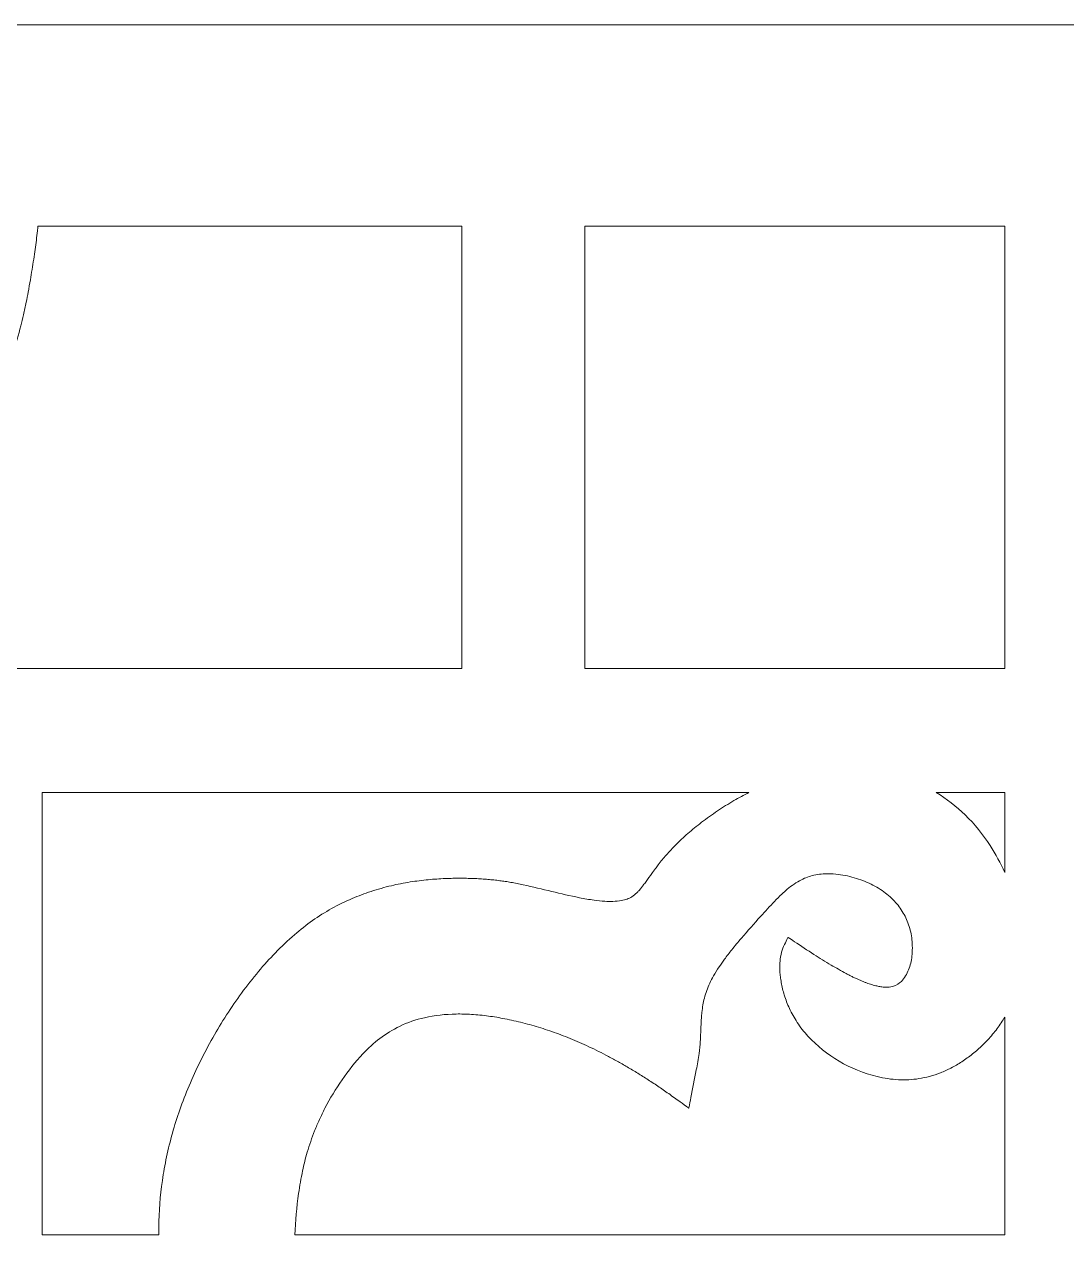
# Model space of a CAD drawing. Header units: centimetres. Extents: x -10 to 9.2, y -12 to 12.7.
# Drawn here: x 1.85 to 4.6, y 9.417 to 12.677 of the extents above; entities that cross this region are included whole.
import ezdxf

# ---------------------------------------------------------------- set-up
doc = ezdxf.new("R2010")
doc.units = ezdxf.units.CM
doc.header["$MEASUREMENT"] = 0
doc.layers.add('layer 1', color=7, linetype='Continuous')

msp = doc.modelspace()

# ---------------------------------------------------------------- linework, layer by layer
at = {"layer": 'layer 1', "color": 242, "lineweight": 9}
for points, knots in [([(9.19904, 12.67695), (9.19904, 4.45748), (9.19904, -3.76202), (9.19904, -11.9815), (9.19904, -11.9815), (6.13291, -11.9815), (3.06675, -11.9815), (0.00061, -11.9815), (0.00061, -11.9815), (0.00061, -3.76202), (0.00061, 4.45748), (0.00061, 12.67695), (0.00061, 12.67695), (3.06675, 12.67695), (6.13291, 12.67695), (9.19904, 12.67695)], [0, 0, 0, 0, 0.2, 0.2, 0.2, 0.2, 0.4, 0.4, 0.4, 0.4, 0.6, 0.6, 0.6, 0.6, 1, 1, 1, 1]), ([(3.00439, 12.14495), (2.63128, 12.14495), (2.25821, 12.14495), (1.88507, 12.14495), (1.88507, 12.14495), (1.88464, 12.14078), (1.88419, 12.13661), (1.88375, 12.13241), (1.88375, 12.13241), (1.88284, 12.12442), (1.88191, 12.1164), (1.88089, 12.10841), (1.88089, 12.10841), (1.87986, 12.10017), (1.87879, 12.09193), (1.87767, 12.08368), (1.87767, 12.08368), (1.87646, 12.07504), (1.87522, 12.0664), (1.87392, 12.05776), (1.87392, 12.05776), (1.871, 12.03959), (1.86804, 12.02143), (1.8651, 12.00326), (1.8651, 12.00326), (1.86326, 11.99251), (1.86131, 11.98176), (1.85929, 11.97103), (1.85929, 11.97103), (1.85758, 11.96199), (1.85583, 11.95299), (1.85398, 11.94399), (1.85398, 11.94399), (1.85175, 11.93301), (1.84937, 11.92207), (1.84688, 11.91113), (1.84688, 11.91113), (1.84462, 11.9013), (1.84228, 11.89149), (1.83977, 11.88171), (1.83977, 11.88171), (1.83379, 11.85832), (1.82704, 11.83513), (1.81943, 11.81222), (1.81943, 11.81222), (1.81304, 11.79277), (1.80575, 11.7736), (1.79773, 11.75477), (1.79773, 11.75477), (1.77877, 11.7102), (1.75488, 11.66808), (1.72643, 11.62897), (1.72643, 11.62897), (1.7013, 11.59442), (1.67193, 11.56343), (1.63884, 11.53653), (1.63884, 11.53653), (1.60664, 11.51036), (1.57164, 11.48816), (1.5343, 11.47023), (1.5343, 11.47023), (1.48974, 11.44882), (1.4433, 11.43184), (1.3955, 11.41945), (1.3955, 11.41945), (1.37217, 11.4134), (1.34853, 11.40883), (1.32469, 11.40568), (1.32469, 11.40568), (1.30625, 11.40327), (1.28765, 11.40236), (1.26902, 11.40298), (1.26902, 11.40298), (1.25788, 11.40335), (1.24678, 11.40427), (1.23572, 11.40578), (1.23572, 11.40578), (1.22472, 11.40729), (1.21381, 11.40937), (1.20299, 11.41201), (1.20299, 11.41201), (1.19601, 11.41372), (1.18901, 11.41566), (1.18213, 11.41781), (1.18213, 11.41781), (1.18429, 11.41088), (1.1862, 11.40386), (1.18792, 11.39678), (1.18792, 11.39678), (1.19051, 11.38593), (1.19257, 11.37492), (1.19407, 11.36384), (1.19407, 11.36384), (1.19559, 11.35272), (1.1965, 11.34155), (1.19685, 11.33033), (1.19685, 11.33033), (1.19747, 11.31159), (1.19656, 11.29288), (1.19415, 11.27429), (1.19415, 11.27429), (1.19106, 11.25025), (1.18647, 11.22647), (1.1805, 11.203), (1.1805, 11.203), (1.1682, 11.15487), (1.15135, 11.10813), (1.13006, 11.06328), (1.13006, 11.06328), (1.11224, 11.02568), (1.09018, 10.99044), (1.06423, 10.95802), (1.06423, 10.95802), (1.03746, 10.9247), (1.00671, 10.89513), (0.97241, 10.86985), (0.97241, 10.86985), (0.93353, 10.84118), (0.8917, 10.81714), (0.84743, 10.79803), (0.84743, 10.79803), (0.82871, 10.78996), (0.80971, 10.78268), (0.79038, 10.7762), (0.79038, 10.7762), (0.76763, 10.76857), (0.74458, 10.76173), (0.72134, 10.75573), (0.72134, 10.75573), (0.71162, 10.75321), (0.70189, 10.75083), (0.69212, 10.74856), (0.69212, 10.74856), (0.68125, 10.74606), (0.67041, 10.74367), (0.65949, 10.74141), (0.65949, 10.74141), (0.65058, 10.73956), (0.6416, 10.73778), (0.63262, 10.73607), (0.63262, 10.73607), (0.62202, 10.73406), (0.61143, 10.73212), (0.60078, 10.73024), (0.60078, 10.73024), (0.58278, 10.72729), (0.56472, 10.72432), (0.54669, 10.72138), (0.54669, 10.72138), (0.53806, 10.72006), (0.52939, 10.7188), (0.52073, 10.7176), (0.52073, 10.7176), (0.51256, 10.71645), (0.50435, 10.71536), (0.49619, 10.71432), (0.49619, 10.71432), (0.48823, 10.7133), (0.48028, 10.71236), (0.47233, 10.71145), (0.47233, 10.71145), (0.46921, 10.71111), (0.46613, 10.71077), (0.46304, 10.71042), (0.46304, 10.71042), (0.46304, 10.30087), (0.46304, 9.89132), (0.46304, 9.48174), (0.46304, 9.48174), (0.83246, 9.48174), (1.20187, 9.48174), (1.57132, 9.48174), (1.57132, 9.48174), (1.57132, 9.87723), (1.57132, 10.27271), (1.57132, 10.66818), (1.57132, 10.66818), (1.57132, 10.74614), (1.57132, 10.82413), (1.57132, 10.9021), (1.57132, 10.9021), (1.57132, 10.92089), (1.57132, 10.93968), (1.57132, 10.95848), (1.57132, 10.95848), (1.57132, 10.96433), (1.57132, 10.97016), (1.57132, 10.97601), (1.57132, 10.97601), (1.57132, 10.97627), (1.57132, 10.97655), (1.57132, 10.97683), (1.57132, 10.97683), (1.5716, 10.97683), (1.57187, 10.97683), (1.57214, 10.97683), (1.57214, 10.97683), (1.57792, 10.97683), (1.58372, 10.97683), (1.58956, 10.97683), (1.58956, 10.97683), (2.06114, 10.97683), (2.53278, 10.97683), (3.00439, 10.97683), (3.00439, 10.97683), (3.00439, 11.3662), (3.00439, 11.75557), (3.00439, 12.14495)], [0, 0, 0, 0, 0.0188679, 0.0188679, 0.0188679, 0.0188679, 0.0377358, 0.0377358, 0.0377358, 0.0377358, 0.0566038, 0.0566038, 0.0566038, 0.0566038, 0.0754717, 0.0754717, 0.0754717, 0.0754717, 0.0943396, 0.0943396, 0.0943396, 0.0943396, 0.1132075, 0.1132075, 0.1132075, 0.1132075, 0.1320755, 0.1320755, 0.1320755, 0.1320755, 0.1509434, 0.1509434, 0.1509434, 0.1509434, 0.1698113, 0.1698113, 0.1698113, 0.1698113, 0.1886792, 0.1886792, 0.1886792, 0.1886792, 0.2075472, 0.2075472, 0.2075472, 0.2075472, 0.2264151, 0.2264151, 0.2264151, 0.2264151, 0.245283, 0.245283, 0.245283, 0.245283, 0.2641509, 0.2641509, 0.2641509, 0.2641509, 0.2830189, 0.2830189, 0.2830189, 0.2830189, 0.3018868, 0.3018868, 0.3018868, 0.3018868, 0.3207547, 0.3207547, 0.3207547, 0.3207547, 0.3396226, 0.3396226, 0.3396226, 0.3396226, 0.3584906, 0.3584906, 0.3584906, 0.3584906, 0.3773585, 0.3773585, 0.3773585, 0.3773585, 0.3962264, 0.3962264, 0.3962264, 0.3962264, 0.4150943, 0.4150943, 0.4150943, 0.4150943, 0.4339623, 0.4339623, 0.4339623, 0.4339623, 0.4528302, 0.4528302, 0.4528302, 0.4528302, 0.4716981, 0.4716981, 0.4716981, 0.4716981, 0.490566, 0.490566, 0.490566, 0.490566, 0.509434, 0.509434, 0.509434, 0.509434, 0.5283019, 0.5283019, 0.5283019, 0.5283019, 0.5471698, 0.5471698, 0.5471698, 0.5471698, 0.5660377, 0.5660377, 0.5660377, 0.5660377, 0.5849057, 0.5849057, 0.5849057, 0.5849057, 0.6037736, 0.6037736, 0.6037736, 0.6037736, 0.6226415, 0.6226415, 0.6226415, 0.6226415, 0.6415094, 0.6415094, 0.6415094, 0.6415094, 0.6603774, 0.6603774, 0.6603774, 0.6603774, 0.6792453, 0.6792453, 0.6792453, 0.6792453, 0.6981132, 0.6981132, 0.6981132, 0.6981132, 0.7169811, 0.7169811, 0.7169811, 0.7169811, 0.7358491, 0.7358491, 0.7358491, 0.7358491, 0.754717, 0.754717, 0.754717, 0.754717, 0.7735849, 0.7735849, 0.7735849, 0.7735849, 0.7924528, 0.7924528, 0.7924528, 0.7924528, 0.8113208, 0.8113208, 0.8113208, 0.8113208, 0.8301887, 0.8301887, 0.8301887, 0.8301887, 0.8490566, 0.8490566, 0.8490566, 0.8490566, 0.8679245, 0.8679245, 0.8679245, 0.8679245, 0.8867925, 0.8867925, 0.8867925, 0.8867925, 0.9056604, 0.9056604, 0.9056604, 0.9056604, 0.9245283, 0.9245283, 0.9245283, 0.9245283, 0.9433962, 0.9433962, 0.9433962, 0.9433962, 0.9622642, 0.9622642, 0.9622642, 0.9622642, 1, 1, 1, 1]), ([(3.32915, 12.14495), (3.32915, 11.75557), (3.32915, 11.3662), (3.32915, 10.97683), (3.32915, 10.97683), (3.69855, 10.97683), (4.06802, 10.97683), (4.43743, 10.97683), (4.43743, 10.97683), (4.43743, 11.3662), (4.43743, 11.75557), (4.43743, 12.14495), (4.43743, 12.14495), (4.06802, 12.14495), (3.69855, 12.14495), (3.32915, 12.14495)], [0, 0, 0, 0, 0.2, 0.2, 0.2, 0.2, 0.4, 0.4, 0.4, 0.4, 0.6, 0.6, 0.6, 0.6, 1, 1, 1, 1]), ([(3.76189, 10.64986), (3.13998, 10.64986), (2.51802, 10.64986), (1.8961, 10.64986), (1.8961, 10.64986), (1.8961, 10.26049), (1.8961, 9.87111), (1.8961, 9.48174), (1.8961, 9.48174), (1.99874, 9.48174), (2.10136, 9.48174), (2.20398, 9.48174), (2.20398, 9.48174), (2.20392, 9.48861), (2.20397, 9.49546), (2.20402, 9.50231), (2.20402, 9.50231), (2.2045, 9.5435), (2.20766, 9.58458), (2.2135, 9.62535), (2.2135, 9.62535), (2.2165, 9.6463), (2.22019, 9.66714), (2.22457, 9.68786), (2.22457, 9.68786), (2.22902, 9.70887), (2.23415, 9.72974), (2.23998, 9.75041), (2.23998, 9.75041), (2.24586, 9.77117), (2.25237, 9.79176), (2.25954, 9.81211), (2.25954, 9.81211), (2.26708, 9.8335), (2.27527, 9.85464), (2.2841, 9.87552), (2.2841, 9.87552), (2.30248, 9.91903), (2.32336, 9.96138), (2.3466, 10.00245), (2.3466, 10.00245), (2.36967, 10.04325), (2.39508, 10.0826), (2.42276, 10.12041), (2.42276, 10.12041), (2.43702, 10.13994), (2.45192, 10.15897), (2.46748, 10.17751), (2.46748, 10.17751), (2.48163, 10.19443), (2.49644, 10.21083), (2.51181, 10.22666), (2.51181, 10.22666), (2.52798, 10.2433), (2.54485, 10.25923), (2.5624, 10.2744), (2.5624, 10.2744), (2.57773, 10.2877), (2.59372, 10.30019), (2.61031, 10.31186), (2.61031, 10.31186), (2.62643, 10.32325), (2.64318, 10.33376), (2.66044, 10.3434), (2.66044, 10.3434), (2.67796, 10.35317), (2.69596, 10.36201), (2.71439, 10.36992), (2.71439, 10.36992), (2.73075, 10.37696), (2.74748, 10.38323), (2.7644, 10.38877), (2.7644, 10.38877), (2.78207, 10.39457), (2.79995, 10.39958), (2.81803, 10.40382), (2.81803, 10.40382), (2.82619, 10.40576), (2.83439, 10.40751), (2.84258, 10.40912), (2.84258, 10.40912), (2.85102, 10.41077), (2.85945, 10.41229), (2.86797, 10.41364), (2.86797, 10.41364), (2.87576, 10.41489), (2.88359, 10.41599), (2.89138, 10.41698), (2.89138, 10.41698), (2.89948, 10.41801), (2.90756, 10.4189), (2.91565, 10.41968), (2.91565, 10.41968), (2.92301, 10.42037), (2.93031, 10.42098), (2.93767, 10.42147), (2.93767, 10.42147), (2.94524, 10.42198), (2.95285, 10.4224), (2.96046, 10.4227), (2.96046, 10.4227), (2.96718, 10.42298), (2.97394, 10.42318), (2.98064, 10.42331), (2.98064, 10.42331), (2.98767, 10.42345), (2.9947, 10.42351), (3.00173, 10.42349), (3.00173, 10.42349), (3.00815, 10.42346), (3.01455, 10.42339), (3.02093, 10.42325), (3.02093, 10.42325), (3.02703, 10.42311), (3.03304, 10.4229), (3.0391, 10.42264), (3.0391, 10.42264), (3.04487, 10.4224), (3.05069, 10.42209), (3.05644, 10.42171), (3.05644, 10.42171), (3.06201, 10.42136), (3.06758, 10.42095), (3.07313, 10.42047), (3.07313, 10.42047), (3.07838, 10.42), (3.08362, 10.41951), (3.08887, 10.41894), (3.08887, 10.41894), (3.09407, 10.41838), (3.09924, 10.41777), (3.1044, 10.41708), (3.1044, 10.41708), (3.1092, 10.41645), (3.11406, 10.41579), (3.11886, 10.41507), (3.11886, 10.41507), (3.1238, 10.41432), (3.12871, 10.41354), (3.13359, 10.4127), (3.13359, 10.4127), (3.14455, 10.41084), (3.15548, 10.40868), (3.16635, 10.40624), (3.16635, 10.40624), (3.19144, 10.40064), (3.21646, 10.39478), (3.24144, 10.38863), (3.24144, 10.38863), (3.26565, 10.3827), (3.28994, 10.3772), (3.31435, 10.37218), (3.31435, 10.37218), (3.32718, 10.36954), (3.34006, 10.36735), (3.35307, 10.36563), (3.35307, 10.36563), (3.36258, 10.36434), (3.37213, 10.36342), (3.38167, 10.36279), (3.38167, 10.36279), (3.3887, 10.36235), (3.39572, 10.36221), (3.40275, 10.36239), (3.40275, 10.36239), (3.41045, 10.36259), (3.41808, 10.36331), (3.42565, 10.36457), (3.42565, 10.36457), (3.43071, 10.36539), (3.43559, 10.36669), (3.44038, 10.36844), (3.44038, 10.36844), (3.44472, 10.37005), (3.44894, 10.37211), (3.45286, 10.37466), (3.45286, 10.37466), (3.45749, 10.37764), (3.46183, 10.38109), (3.4658, 10.38493), (3.4658, 10.38493), (3.46766, 10.38672), (3.46947, 10.38858), (3.47119, 10.3905), (3.47119, 10.3905), (3.47348, 10.39305), (3.47572, 10.39565), (3.4779, 10.39831), (3.4779, 10.39831), (3.47964, 10.40046), (3.48136, 10.40266), (3.48302, 10.40488), (3.48302, 10.40488), (3.48564, 10.40832), (3.48825, 10.41181), (3.49077, 10.41531), (3.49077, 10.41531), (3.49564, 10.42209), (3.50056, 10.4289), (3.50542, 10.43571), (3.50542, 10.43571), (3.50857, 10.44011), (3.51178, 10.4445), (3.51501, 10.44887), (3.51501, 10.44887), (3.51755, 10.45227), (3.52012, 10.45567), (3.52273, 10.45903), (3.52273, 10.45903), (3.5262, 10.46352), (3.52975, 10.46799), (3.53333, 10.4724), (3.53333, 10.4724), (3.53673, 10.47655), (3.5402, 10.48066), (3.54371, 10.48473), (3.54371, 10.48473), (3.54785, 10.48948), (3.55203, 10.49417), (3.55636, 10.49881), (3.55636, 10.49881), (3.56068, 10.50343), (3.56505, 10.50798), (3.56948, 10.51243), (3.56948, 10.51243), (3.57432, 10.51729), (3.57927, 10.52204), (3.58426, 10.52671), (3.58426, 10.52671), (3.58966, 10.53174), (3.59519, 10.5367), (3.60074, 10.54158), (3.60074, 10.54158), (3.60651, 10.54659), (3.61237, 10.55154), (3.61829, 10.55639), (3.61829, 10.55639), (3.62448, 10.56142), (3.6307, 10.56638), (3.63706, 10.57122), (3.63706, 10.57122), (3.65063, 10.58164), (3.66453, 10.59163), (3.67874, 10.60114), (3.67874, 10.60114), (3.69303, 10.61072), (3.70761, 10.61982), (3.72246, 10.62846), (3.72246, 10.62846), (3.73541, 10.63597), (3.74856, 10.6431), (3.76189, 10.64986)], [0, 0, 0, 0, 0.015625, 0.015625, 0.015625, 0.015625, 0.03125, 0.03125, 0.03125, 0.03125, 0.046875, 0.046875, 0.046875, 0.046875, 0.0625, 0.0625, 0.0625, 0.0625, 0.078125, 0.078125, 0.078125, 0.078125, 0.09375, 0.09375, 0.09375, 0.09375, 0.109375, 0.109375, 0.109375, 0.109375, 0.125, 0.125, 0.125, 0.125, 0.140625, 0.140625, 0.140625, 0.140625, 0.15625, 0.15625, 0.15625, 0.15625, 0.171875, 0.171875, 0.171875, 0.171875, 0.1875, 0.1875, 0.1875, 0.1875, 0.203125, 0.203125, 0.203125, 0.203125, 0.21875, 0.21875, 0.21875, 0.21875, 0.234375, 0.234375, 0.234375, 0.234375, 0.25, 0.25, 0.25, 0.25, 0.265625, 0.265625, 0.265625, 0.265625, 0.28125, 0.28125, 0.28125, 0.28125, 0.296875, 0.296875, 0.296875, 0.296875, 0.3125, 0.3125, 0.3125, 0.3125, 0.328125, 0.328125, 0.328125, 0.328125, 0.34375, 0.34375, 0.34375, 0.34375, 0.359375, 0.359375, 0.359375, 0.359375, 0.375, 0.375, 0.375, 0.375, 0.390625, 0.390625, 0.390625, 0.390625, 0.40625, 0.40625, 0.40625, 0.40625, 0.421875, 0.421875, 0.421875, 0.421875, 0.4375, 0.4375, 0.4375, 0.4375, 0.453125, 0.453125, 0.453125, 0.453125, 0.46875, 0.46875, 0.46875, 0.46875, 0.484375, 0.484375, 0.484375, 0.484375, 0.5, 0.5, 0.5, 0.5, 0.515625, 0.515625, 0.515625, 0.515625, 0.53125, 0.53125, 0.53125, 0.53125, 0.546875, 0.546875, 0.546875, 0.546875, 0.5625, 0.5625, 0.5625, 0.5625, 0.578125, 0.578125, 0.578125, 0.578125, 0.59375, 0.59375, 0.59375, 0.59375, 0.609375, 0.609375, 0.609375, 0.609375, 0.625, 0.625, 0.625, 0.625, 0.640625, 0.640625, 0.640625, 0.640625, 0.65625, 0.65625, 0.65625, 0.65625, 0.671875, 0.671875, 0.671875, 0.671875, 0.6875, 0.6875, 0.6875, 0.6875, 0.703125, 0.703125, 0.703125, 0.703125, 0.71875, 0.71875, 0.71875, 0.71875, 0.734375, 0.734375, 0.734375, 0.734375, 0.75, 0.75, 0.75, 0.75, 0.765625, 0.765625, 0.765625, 0.765625, 0.78125, 0.78125, 0.78125, 0.78125, 0.796875, 0.796875, 0.796875, 0.796875, 0.8125, 0.8125, 0.8125, 0.8125, 0.828125, 0.828125, 0.828125, 0.828125, 0.84375, 0.84375, 0.84375, 0.84375, 0.859375, 0.859375, 0.859375, 0.859375, 0.875, 0.875, 0.875, 0.875, 0.890625, 0.890625, 0.890625, 0.890625, 0.90625, 0.90625, 0.90625, 0.90625, 0.921875, 0.921875, 0.921875, 0.921875, 0.9375, 0.9375, 0.9375, 0.9375, 0.953125, 0.953125, 0.953125, 0.953125, 0.96875, 0.96875, 0.96875, 0.96875, 1, 1, 1, 1]), ([(4.43743, 10.43884), (4.43743, 10.50918), (4.43743, 10.5795), (4.43743, 10.64986), (4.43743, 10.64986), (4.37713, 10.64986), (4.3168, 10.64986), (4.25643, 10.64986), (4.25643, 10.64986), (4.284, 10.63306), (4.30952, 10.6133), (4.3327, 10.59082), (4.3327, 10.59082), (4.35785, 10.56645), (4.38006, 10.5393), (4.39898, 10.50973), (4.39898, 10.50973), (4.41351, 10.48706), (4.42636, 10.46339), (4.43743, 10.43884)], [0, 0, 0, 0, 0.1666667, 0.1666667, 0.1666667, 0.1666667, 0.3333333, 0.3333333, 0.3333333, 0.3333333, 0.5, 0.5, 0.5, 0.5, 0.6666667, 0.6666667, 0.6666667, 0.6666667, 1, 1, 1, 1]), ([(3.93349, 10.22229), (3.94859, 10.21297), (3.96366, 10.20364), (3.97876, 10.19431), (3.97876, 10.19431), (3.9921, 10.18681), (4.00548, 10.17929), (4.01886, 10.1718), (4.01886, 10.1718), (4.02189, 10.17021), (4.02493, 10.16864), (4.02799, 10.1671), (4.02799, 10.1671), (4.03085, 10.16564), (4.0337, 10.16422), (4.0366, 10.1628), (4.0366, 10.1628), (4.03951, 10.16139), (4.04239, 10.16002), (4.0453, 10.15868), (4.0453, 10.15868), (4.04796, 10.15745), (4.05065, 10.15623), (4.05331, 10.15506), (4.05331, 10.15506), (4.056, 10.1539), (4.05866, 10.15274), (4.06136, 10.15163), (4.06136, 10.15163), (4.06384, 10.15061), (4.06628, 10.14965), (4.06876, 10.14867), (4.06876, 10.14867), (4.07124, 10.14773), (4.07373, 10.14682), (4.07622, 10.14592), (4.07622, 10.14592), (4.07848, 10.14514), (4.08072, 10.14436), (4.08299, 10.14363), (4.08299, 10.14363), (4.08747, 10.14219), (4.09202, 10.14089), (4.09659, 10.13971), (4.09659, 10.13971), (4.10027, 10.13881), (4.104, 10.138), (4.10775, 10.13738), (4.10775, 10.13738), (4.11141, 10.13676), (4.11512, 10.13631), (4.11877, 10.13605), (4.11877, 10.13605), (4.12176, 10.13581), (4.12476, 10.13577), (4.12776, 10.13587), (4.12776, 10.13587), (4.13057, 10.13597), (4.13344, 10.13625), (4.13623, 10.13669), (4.13623, 10.13669), (4.13862, 10.13707), (4.14101, 10.13762), (4.14334, 10.13834), (4.14334, 10.13834), (4.15136, 10.1408), (4.15851, 10.14521), (4.16433, 10.15132), (4.16433, 10.15132), (4.17274, 10.16019), (4.17929, 10.17057), (4.18364, 10.18203), (4.18364, 10.18203), (4.188, 10.19348), (4.19088, 10.20539), (4.19219, 10.21757), (4.19219, 10.21757), (4.19382, 10.23215), (4.19382, 10.24681), (4.19225, 10.26139), (4.19225, 10.26139), (4.19081, 10.27484), (4.18788, 10.28805), (4.1835, 10.30086), (4.1835, 10.30086), (4.17936, 10.31313), (4.17377, 10.32486), (4.16694, 10.33586), (4.16694, 10.33586), (4.15996, 10.34708), (4.15176, 10.35742), (4.14242, 10.36676), (4.14242, 10.36676), (4.13224, 10.37697), (4.12104, 10.38606), (4.10893, 10.3939), (4.10893, 10.3939), (4.09619, 10.40211), (4.08281, 10.40915), (4.06878, 10.41489), (4.06878, 10.41489), (4.05363, 10.42109), (4.03801, 10.42599), (4.022, 10.42951), (4.022, 10.42951), (4.00563, 10.4331), (3.98898, 10.43509), (3.97223, 10.43543), (3.97223, 10.43543), (3.95919, 10.4357), (3.94616, 10.43439), (3.93344, 10.43153), (3.93344, 10.43153), (3.92202, 10.42897), (3.91106, 10.42492), (3.90068, 10.41948), (3.90068, 10.41948), (3.88732, 10.41246), (3.87469, 10.40403), (3.86309, 10.39434), (3.86309, 10.39434), (3.85809, 10.39014), (3.8532, 10.38579), (3.84844, 10.38131), (3.84844, 10.38131), (3.84194, 10.37517), (3.83558, 10.36888), (3.82937, 10.36243), (3.82937, 10.36243), (3.81734, 10.34934), (3.80528, 10.33627), (3.79325, 10.3232), (3.79325, 10.3232), (3.77596, 10.30401), (3.75889, 10.28468), (3.74202, 10.26515), (3.74202, 10.26515), (3.73337, 10.25514), (3.72488, 10.24493), (3.71666, 10.23457), (3.71666, 10.23457), (3.71016, 10.22642), (3.70379, 10.21814), (3.69763, 10.20974), (3.69763, 10.20974), (3.69269, 10.20303), (3.6879, 10.19622), (3.6833, 10.18931), (3.6833, 10.18931), (3.67806, 10.18154), (3.67313, 10.17358), (3.66848, 10.16546), (3.66848, 10.16546), (3.66487, 10.15926), (3.66155, 10.15288), (3.65849, 10.1464), (3.65849, 10.1464), (3.65555, 10.14005), (3.65286, 10.1336), (3.65052, 10.12698), (3.65052, 10.12698), (3.64815, 10.12041), (3.64612, 10.11373), (3.64439, 10.10696), (3.64439, 10.10696), (3.64292, 10.1012), (3.64169, 10.0954), (3.64066, 10.08955), (3.64066, 10.08955), (3.63949, 10.08278), (3.63854, 10.076), (3.63783, 10.06918), (3.63783, 10.06918), (3.63731, 10.06444), (3.63693, 10.05972), (3.63662, 10.05499), (3.63662, 10.05499), (3.63611, 10.04722), (3.63571, 10.03942), (3.63542, 10.03162), (3.63542, 10.03162), (3.63503, 10.02201), (3.63459, 10.0124), (3.63415, 10.00279), (3.63415, 10.00279), (3.634, 9.99966), (3.63379, 9.9965), (3.63356, 9.99337), (3.63356, 9.99337), (3.6328, 9.98253), (3.63167, 9.97175), (3.6302, 9.96101), (3.6302, 9.96101), (3.62819, 9.94641), (3.62583, 9.93184), (3.62313, 9.91736), (3.62313, 9.91736), (3.61838, 9.89309), (3.6136, 9.86884), (3.60885, 9.84458), (3.60885, 9.84458), (3.60708, 9.83563), (3.60534, 9.82669), (3.60357, 9.81774), (3.60357, 9.81774), (3.60349, 9.81732), (3.6034, 9.81692), (3.60334, 9.8165), (3.60334, 9.8165), (3.60298, 9.81674), (3.60264, 9.81701), (3.60228, 9.81725), (3.60228, 9.81725), (3.59496, 9.8226), (3.58765, 9.82795), (3.58029, 9.8333), (3.58029, 9.8333), (3.57032, 9.84058), (3.56028, 9.84774), (3.55016, 9.85484), (3.55016, 9.85484), (3.54061, 9.86155), (3.531, 9.86815), (3.52129, 9.87466), (3.52129, 9.87466), (3.51178, 9.88106), (3.5022, 9.88736), (3.49256, 9.89357), (3.49256, 9.89357), (3.48337, 9.89946), (3.47416, 9.90525), (3.46484, 9.91093), (3.46484, 9.91093), (3.45576, 9.91654), (3.44658, 9.92201), (3.43732, 9.92741), (3.43732, 9.92741), (3.42855, 9.93255), (3.41965, 9.93758), (3.4107, 9.94253), (3.4107, 9.94253), (3.40199, 9.94736), (3.39318, 9.95209), (3.38432, 9.9567), (3.38432, 9.9567), (3.37582, 9.96115), (3.36723, 9.96549), (3.35863, 9.96971), (3.35863, 9.96971), (3.35018, 9.97385), (3.34173, 9.9779), (3.33319, 9.98181), (3.33319, 9.98181), (3.32496, 9.98561), (3.31664, 9.9893), (3.30831, 9.99289), (3.30831, 9.99289), (3.30015, 9.99639), (3.29198, 9.99977), (3.28373, 10.00308), (3.28373, 10.00308), (3.27571, 10.00628), (3.26759, 10.00938), (3.25946, 10.01239), (3.25946, 10.01239), (3.24394, 10.01811), (3.22826, 10.02344), (3.21248, 10.02834), (3.21248, 10.02834), (3.19685, 10.03321), (3.1811, 10.03768), (3.16521, 10.04171), (3.16521, 10.04171), (3.14944, 10.04575), (3.13358, 10.04932), (3.11759, 10.05249), (3.11759, 10.05249), (3.10334, 10.05531), (3.089, 10.05769), (3.07459, 10.05964), (3.07459, 10.05964), (3.05955, 10.06167), (3.0445, 10.06317), (3.02936, 10.06413), (3.02936, 10.06413), (3.01594, 10.06499), (3.00253, 10.06532), (2.98906, 10.06511), (2.98906, 10.06511), (2.9609, 10.06465), (2.93292, 10.06139), (2.90543, 10.05536), (2.90543, 10.05536), (2.88277, 10.0504), (2.86082, 10.04274), (2.83995, 10.03255), (2.83995, 10.03255), (2.80316, 10.01458), (2.77037, 9.99002), (2.74264, 9.95977), (2.74264, 9.95977), (2.70307, 9.91657), (2.66957, 9.86847), (2.6427, 9.81632), (2.6427, 9.81632), (2.63762, 9.80638), (2.63275, 9.79635), (2.62811, 9.7862), (2.62811, 9.7862), (2.62367, 9.77651), (2.61946, 9.7667), (2.6155, 9.75679), (2.6155, 9.75679), (2.61183, 9.74754), (2.60836, 9.7382), (2.60511, 9.72877), (2.60511, 9.72877), (2.60183, 9.71937), (2.59884, 9.70987), (2.59604, 9.70032), (2.59604, 9.70032), (2.59127, 9.68413), (2.58716, 9.66775), (2.5837, 9.65123), (2.5837, 9.65123), (2.57954, 9.63149), (2.57605, 9.61163), (2.57322, 9.59167), (2.57322, 9.59167), (2.56802, 9.55523), (2.56485, 9.51855), (2.56366, 9.48174), (2.56366, 9.48174), (3.18825, 9.48174), (3.81284, 9.48174), (4.43743, 9.48174), (4.43743, 9.48174), (4.43743, 9.67349), (4.43743, 9.86523), (4.43743, 10.05698), (4.43743, 10.05698), (4.43445, 10.05195), (4.43136, 10.04699), (4.42813, 10.04213), (4.42813, 10.04213), (4.4211, 10.03152), (4.41348, 10.02133), (4.40535, 10.01155), (4.40535, 10.01155), (4.39704, 10.00159), (4.38822, 9.9921), (4.37893, 9.98307), (4.37893, 9.98307), (4.3704, 9.97481), (4.3615, 9.96696), (4.35222, 9.95957), (4.35222, 9.95957), (4.34304, 9.95228), (4.33358, 9.94541), (4.32373, 9.93904), (4.32373, 9.93904), (4.31453, 9.93307), (4.30509, 9.92758), (4.29533, 9.92253), (4.29533, 9.92253), (4.28625, 9.9178), (4.27684, 9.91357), (4.2673, 9.90983), (4.2673, 9.90983), (4.25805, 9.90623), (4.24864, 9.90312), (4.23908, 9.90052), (4.23908, 9.90052), (4.22977, 9.89799), (4.22031, 9.89597), (4.21078, 9.89446), (4.21078, 9.89446), (4.193, 9.89167), (4.17504, 9.89073), (4.1571, 9.89162), (4.1571, 9.89162), (4.13796, 9.89259), (4.11895, 9.89535), (4.10033, 9.8999), (4.10033, 9.8999), (4.06513, 9.90852), (4.03153, 9.92214), (4.00023, 9.94046), (4.00023, 9.94046), (3.96963, 9.95838), (3.94199, 9.98062), (3.91793, 10.00671), (3.91793, 10.00671), (3.91265, 10.0124), (3.90761, 10.01832), (3.90281, 10.02445), (3.90281, 10.02445), (3.89809, 10.03049), (3.8936, 10.03669), (3.88942, 10.04311), (3.88942, 10.04311), (3.88169, 10.05483), (3.87485, 10.0671), (3.86899, 10.07984), (3.86899, 10.07984), (3.86631, 10.08558), (3.86385, 10.09143), (3.8616, 10.09734), (3.8616, 10.09734), (3.85933, 10.10327), (3.85727, 10.10929), (3.85539, 10.11538), (3.85539, 10.11538), (3.85372, 10.12078), (3.85224, 10.12619), (3.8509, 10.13167), (3.8509, 10.13167), (3.84955, 10.13717), (3.84837, 10.1427), (3.84737, 10.14826), (3.84737, 10.14826), (3.84642, 10.15338), (3.84565, 10.15851), (3.845, 10.16366), (3.845, 10.16366), (3.84445, 10.16834), (3.84402, 10.17302), (3.84372, 10.17771), (3.84372, 10.17771), (3.84348, 10.1823), (3.84339, 10.1869), (3.84343, 10.19149), (3.84343, 10.19149), (3.84348, 10.19571), (3.8437, 10.19995), (3.84409, 10.20416), (3.84409, 10.20416), (3.84482, 10.21222), (3.8462, 10.22017), (3.84828, 10.22797), (3.84828, 10.22797), (3.8502, 10.23514), (3.85274, 10.24209), (3.85598, 10.24877), (3.85598, 10.24877), (3.85885, 10.25473), (3.86175, 10.26073), (3.86465, 10.26669), (3.86465, 10.26669), (3.86478, 10.26697), (3.86489, 10.26725), (3.86502, 10.26751), (3.86502, 10.26751), (3.86528, 10.26735), (3.86554, 10.26718), (3.86579, 10.26701), (3.86579, 10.26701), (3.87133, 10.26337), (3.87684, 10.25972), (3.88234, 10.25606), (3.88234, 10.25606), (3.89938, 10.24481), (3.91642, 10.23355), (3.93349, 10.22229)], [0, 0, 0, 0, 0.008547, 0.008547, 0.008547, 0.008547, 0.017094, 0.017094, 0.017094, 0.017094, 0.025641, 0.025641, 0.025641, 0.025641, 0.034188, 0.034188, 0.034188, 0.034188, 0.042735, 0.042735, 0.042735, 0.042735, 0.0512821, 0.0512821, 0.0512821, 0.0512821, 0.0598291, 0.0598291, 0.0598291, 0.0598291, 0.0683761, 0.0683761, 0.0683761, 0.0683761, 0.0769231, 0.0769231, 0.0769231, 0.0769231, 0.0854701, 0.0854701, 0.0854701, 0.0854701, 0.0940171, 0.0940171, 0.0940171, 0.0940171, 0.1025641, 0.1025641, 0.1025641, 0.1025641, 0.1111111, 0.1111111, 0.1111111, 0.1111111, 0.1196581, 0.1196581, 0.1196581, 0.1196581, 0.1282051, 0.1282051, 0.1282051, 0.1282051, 0.1367521, 0.1367521, 0.1367521, 0.1367521, 0.1452991, 0.1452991, 0.1452991, 0.1452991, 0.1538462, 0.1538462, 0.1538462, 0.1538462, 0.1623932, 0.1623932, 0.1623932, 0.1623932, 0.1709402, 0.1709402, 0.1709402, 0.1709402, 0.1794872, 0.1794872, 0.1794872, 0.1794872, 0.1880342, 0.1880342, 0.1880342, 0.1880342, 0.1965812, 0.1965812, 0.1965812, 0.1965812, 0.2051282, 0.2051282, 0.2051282, 0.2051282, 0.2136752, 0.2136752, 0.2136752, 0.2136752, 0.2222222, 0.2222222, 0.2222222, 0.2222222, 0.2307692, 0.2307692, 0.2307692, 0.2307692, 0.2393162, 0.2393162, 0.2393162, 0.2393162, 0.2478632, 0.2478632, 0.2478632, 0.2478632, 0.2564103, 0.2564103, 0.2564103, 0.2564103, 0.2649573, 0.2649573, 0.2649573, 0.2649573, 0.2735043, 0.2735043, 0.2735043, 0.2735043, 0.2820513, 0.2820513, 0.2820513, 0.2820513, 0.2905983, 0.2905983, 0.2905983, 0.2905983, 0.2991453, 0.2991453, 0.2991453, 0.2991453, 0.3076923, 0.3076923, 0.3076923, 0.3076923, 0.3162393, 0.3162393, 0.3162393, 0.3162393, 0.3247863, 0.3247863, 0.3247863, 0.3247863, 0.3333333, 0.3333333, 0.3333333, 0.3333333, 0.3418803, 0.3418803, 0.3418803, 0.3418803, 0.3504274, 0.3504274, 0.3504274, 0.3504274, 0.3589744, 0.3589744, 0.3589744, 0.3589744, 0.3675214, 0.3675214, 0.3675214, 0.3675214, 0.3760684, 0.3760684, 0.3760684, 0.3760684, 0.3846154, 0.3846154, 0.3846154, 0.3846154, 0.3931624, 0.3931624, 0.3931624, 0.3931624, 0.4017094, 0.4017094, 0.4017094, 0.4017094, 0.4102564, 0.4102564, 0.4102564, 0.4102564, 0.4188034, 0.4188034, 0.4188034, 0.4188034, 0.4273504, 0.4273504, 0.4273504, 0.4273504, 0.4358974, 0.4358974, 0.4358974, 0.4358974, 0.4444444, 0.4444444, 0.4444444, 0.4444444, 0.4529915, 0.4529915, 0.4529915, 0.4529915, 0.4615385, 0.4615385, 0.4615385, 0.4615385, 0.4700855, 0.4700855, 0.4700855, 0.4700855, 0.4786325, 0.4786325, 0.4786325, 0.4786325, 0.4871795, 0.4871795, 0.4871795, 0.4871795, 0.4957265, 0.4957265, 0.4957265, 0.4957265, 0.5042735, 0.5042735, 0.5042735, 0.5042735, 0.5128205, 0.5128205, 0.5128205, 0.5128205, 0.5213675, 0.5213675, 0.5213675, 0.5213675, 0.5299145, 0.5299145, 0.5299145, 0.5299145, 0.5384615, 0.5384615, 0.5384615, 0.5384615, 0.5470085, 0.5470085, 0.5470085, 0.5470085, 0.5555556, 0.5555556, 0.5555556, 0.5555556, 0.5641026, 0.5641026, 0.5641026, 0.5641026, 0.5726496, 0.5726496, 0.5726496, 0.5726496, 0.5811966, 0.5811966, 0.5811966, 0.5811966, 0.5897436, 0.5897436, 0.5897436, 0.5897436, 0.5982906, 0.5982906, 0.5982906, 0.5982906, 0.6068376, 0.6068376, 0.6068376, 0.6068376, 0.6153846, 0.6153846, 0.6153846, 0.6153846, 0.6239316, 0.6239316, 0.6239316, 0.6239316, 0.6324786, 0.6324786, 0.6324786, 0.6324786, 0.6410256, 0.6410256, 0.6410256, 0.6410256, 0.6495726, 0.6495726, 0.6495726, 0.6495726, 0.6581197, 0.6581197, 0.6581197, 0.6581197, 0.6666667, 0.6666667, 0.6666667, 0.6666667, 0.6752137, 0.6752137, 0.6752137, 0.6752137, 0.6837607, 0.6837607, 0.6837607, 0.6837607, 0.6923077, 0.6923077, 0.6923077, 0.6923077, 0.7008547, 0.7008547, 0.7008547, 0.7008547, 0.7094017, 0.7094017, 0.7094017, 0.7094017, 0.7179487, 0.7179487, 0.7179487, 0.7179487, 0.7264957, 0.7264957, 0.7264957, 0.7264957, 0.7350427, 0.7350427, 0.7350427, 0.7350427, 0.7435897, 0.7435897, 0.7435897, 0.7435897, 0.7521368, 0.7521368, 0.7521368, 0.7521368, 0.7606838, 0.7606838, 0.7606838, 0.7606838, 0.7692308, 0.7692308, 0.7692308, 0.7692308, 0.7777778, 0.7777778, 0.7777778, 0.7777778, 0.7863248, 0.7863248, 0.7863248, 0.7863248, 0.7948718, 0.7948718, 0.7948718, 0.7948718, 0.8034188, 0.8034188, 0.8034188, 0.8034188, 0.8119658, 0.8119658, 0.8119658, 0.8119658, 0.8205128, 0.8205128, 0.8205128, 0.8205128, 0.8290598, 0.8290598, 0.8290598, 0.8290598, 0.8376068, 0.8376068, 0.8376068, 0.8376068, 0.8461538, 0.8461538, 0.8461538, 0.8461538, 0.8547009, 0.8547009, 0.8547009, 0.8547009, 0.8632479, 0.8632479, 0.8632479, 0.8632479, 0.8717949, 0.8717949, 0.8717949, 0.8717949, 0.8803419, 0.8803419, 0.8803419, 0.8803419, 0.8888889, 0.8888889, 0.8888889, 0.8888889, 0.8974359, 0.8974359, 0.8974359, 0.8974359, 0.9059829, 0.9059829, 0.9059829, 0.9059829, 0.9145299, 0.9145299, 0.9145299, 0.9145299, 0.9230769, 0.9230769, 0.9230769, 0.9230769, 0.9316239, 0.9316239, 0.9316239, 0.9316239, 0.9401709, 0.9401709, 0.9401709, 0.9401709, 0.9487179, 0.9487179, 0.9487179, 0.9487179, 0.957265, 0.957265, 0.957265, 0.957265, 0.965812, 0.965812, 0.965812, 0.965812, 0.974359, 0.974359, 0.974359, 0.974359, 0.982906, 0.982906, 0.982906, 0.982906, 1, 1, 1, 1])]:
    msp.add_open_spline(points, degree=3, knots=knots, dxfattribs=at)

doc.saveas('drawing.dxf')
